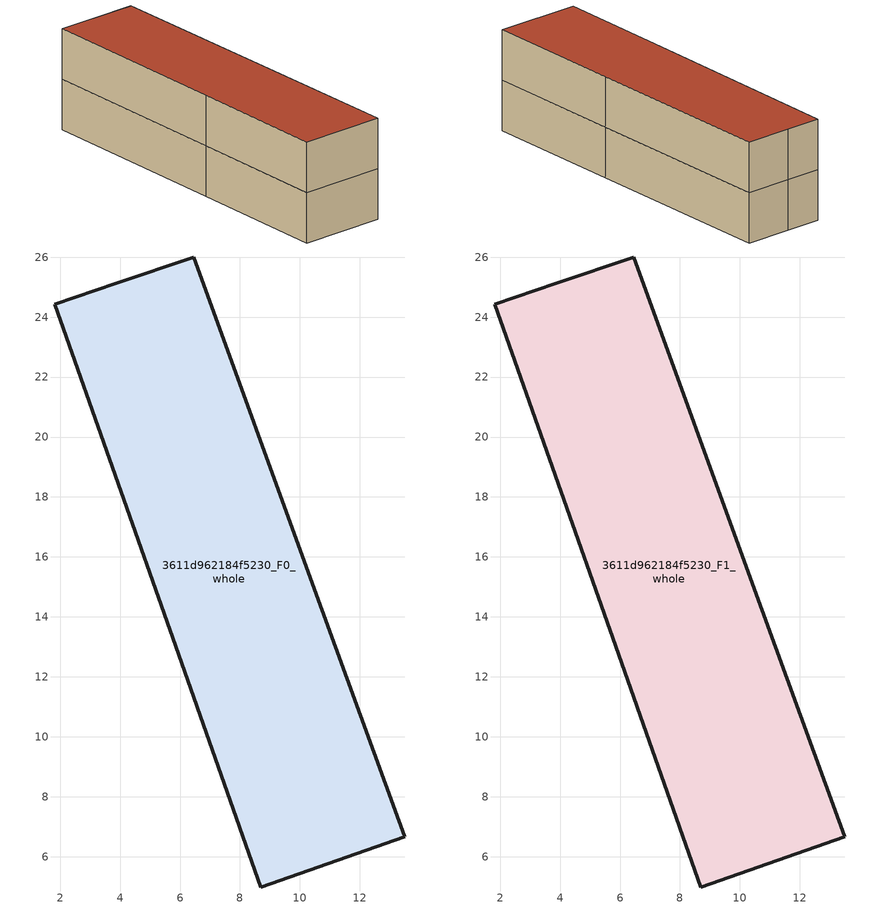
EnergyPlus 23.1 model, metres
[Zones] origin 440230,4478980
3611d962184f5230_F0_whole
 floor ground (EU_floor_Construction): 6.46,26.01 10.55,14.75 13.49,6.66 8.69,4.99 5.85,13.02 1.82,24.43 3.87,25.13 z0
 wall outside (EU_wall_Construction): 6.46,26.01 3.87,25.13 1.82,24.43 5.85,13.02 8.69,4.99 13.49,6.66 10.55,14.75 6.46,26.01 z0:3
3611d962184f5230_F1_whole
 floor to 3611d962184f5230_F0_whole (EU_floor_Construction): 6.46,26.01 10.55,14.75 13.49,6.66 8.69,4.99 5.85,13.02 1.82,24.43 3.87,25.13 z3
 wall outside (EU_wall_Construction): 6.46,26.01 3.87,25.13 1.82,24.43 5.85,13.02 8.69,4.99 13.49,6.66 10.55,14.75 6.46,26.01 z3:6
 roof outside (EU_roof_Construction): 13.49,6.66 10.55,14.75 6.46,26.01 3.87,25.13 1.82,24.43 5.85,13.02 8.69,4.99 z6
[Building]
EU S2 Campaign: North Axis=0; Terrain=City; Solar Distribution=FullExterior
[Site:Location]
Madrid: Latitude=40.5; Longitude=-3.5; Time Zone=1; Elevation=609
[SizingPeriod:WeatherFileDays]
AnnualSizingPeriod: Begin Month=1; Begin Day of Month=1; End Month=12; End Day of Month=31; Day of Week for Start Day=Monday; Use Weather File Daylight Saving Period=No; Use Weather File Rain and Snow Indicators=No
[MATERIAL]
EU_InternalMass_Material: Roughness=MediumRough; Thickness=0.1; Conductivity=1; Density=1800; Specific Heat=900; Thermal Absorptance=0.9; Solar Absorptance=0.7; Visible Absorptance=0.7
[MATERIAL:NOMASS] Roughness=MediumRough; Thermal Absorptance=0.9; Solar Absorptance=0.7; Visible Absorptance=0.7
Name | Thermal Resistance
EU_wall_NoMass | 0.609216
EU_roof_NoMass | 0.513268
EU_floor_NoMass | 0.568163
[CONSTRUCTION]
EU_wall_Construction: EU_wall_NoMass
EU_roof_Construction: EU_roof_NoMass
EU_floor_Construction: EU_floor_NoMass
EU_InternalMass_Construction: EU_InternalMass_Material
[ZONE] Type=1; Multiplier=1; Ceiling Height=autocalculate; Volume=308.31; Floor Area=autocalculate; Part of Total Floor Area=Yes
3611d962184f5230_F0_whole; 3611d962184f5230_F1_whole
[INTERNALMASS] Construction=EU_InternalMass_Construction; Surface Area=102.77
Name | Zone or ZoneList
3611d962184f5230_F0_whole_EU_InternalMass | 3611d962184f5230_F0_whole
3611d962184f5230_F1_whole_EU_InternalMass | 3611d962184f5230_F1_whole
[OTHEREQUIPMENT] Fuel Type=Electricity; Design Level Calculation Method=Watts/Area; Power per Zone Floor Area=1; Fraction Latent=0; Fraction Radiant=0; Fraction Lost=0; Carbon Dioxide Generation Rate=0; EndUse Subcategory=EU_Step8_InternalGains
Name | Zone or ZoneList or Space or SpaceList | Schedule
EU_Step8_InternalGain_3611d962184f5230_F0_whole_f000 | 3611d962184f5230_F0_whole | EU_Step8_GainSchedule_3611d962184f5230_F0_whole_f000
EU_Step8_InternalGain_3611d962184f5230_F1_whole_f000 | 3611d962184f5230_F1_whole | EU_Step8_GainSchedule_3611d962184f5230_F1_whole_f000
[ZONEVENTILATION:DESIGNFLOWRATE] Schedule=EU_AlwaysOn; Design Flow Rate Calculation Method=AirChanges/Hour; Air Changes per Hour=0.752966; Ventilation Type=Natural; Fan Pressure Rise=0; Fan Total Efficiency=1; Constant Term Coefficient=1; Temperature Term Coefficient=0; Velocity Term Coefficient=0; Velocity Squared Term Coefficient=0; Minimum Indoor Temperature=-100; Maximum Indoor Temperature=100; Delta Temperature=-100; Minimum Outdoor Temperature=-100; Maximum Outdoor Temperature=100; Maximum Wind Speed=40
Name | Zone or ZoneList or Space or SpaceList
EU_ConstantAir_3611d962184f5230_F0_whole | 3611d962184f5230_F0_whole
EU_ConstantAir_3611d962184f5230_F1_whole | 3611d962184f5230_F1_whole
[HVACTEMPLATE:THERMOSTAT] Constant Heating Setpoint=20; Constant Cooling Setpoint=50
EU_HeatOnly_3611d962184f5230_F0_whole; EU_HeatOnly_3611d962184f5230_F1_whole
[HVACTEMPLATE:ZONE:IDEALLOADSAIRSYSTEM] System Availability Schedule=EU_AlwaysOn; Maximum Heating Supply Air Temperature=50; Minimum Cooling Supply Air Temperature=13; Maximum Heating Supply Air Humidity Ratio=0.0156; Minimum Cooling Supply Air Humidity Ratio=0.0077; Heating Limit=NoLimit; Cooling Limit=NoLimit; Heating Availability Schedule=EU_AlwaysOn; Cooling Availability Schedule=EU_CoolingOff; Dehumidification Control Type=ConstantSensibleHeatRatio; Cooling Sensible Heat Ratio=0.7; Dehumidification Setpoint=60; Humidification Control Type=None; Humidification Setpoint=30; Outdoor Air Method=None; Outdoor Air Flow Rate per Person=0.00944; Outdoor Air Flow Rate per Zone Floor Area=0; Outdoor Air Flow Rate per Zone=0; Demand Controlled Ventilation Type=None; Outdoor Air Economizer Type=NoEconomizer; Heat Recovery Type=None; Sensible Heat Recovery Effectiveness=0.7; Latent Heat Recovery Effectiveness=0.65
Name | Template Thermostat
3611d962184f5230_F0_whole | EU_HeatOnly_3611d962184f5230_F0_whole
3611d962184f5230_F1_whole | EU_HeatOnly_3611d962184f5230_F1_whole
[SIZING:ZONE] Zone Cooling Design Supply Air Temperature Input Method=SupplyAirTemperature; Zone Cooling Design Supply Air Temperature=13; Zone Heating Design Supply Air Temperature Input Method=SupplyAirTemperature; Zone Heating Design Supply Air Temperature=50; Zone Cooling Design Supply Air Humidity Ratio=0.008; Zone Heating Design Supply Air Humidity Ratio=0.008; Cooling Design Air Flow Method=DesignDay; Cooling Design Air Flow Rate=0; Cooling Minimum Air Flow per Zone Floor Area=0.000762; Cooling Minimum Air Flow=0; Cooling Minimum Air Flow Fraction=0.2; Heating Design Air Flow Method=DesignDay; Heating Design Air Flow Rate=0; Heating Maximum Air Flow per Zone Floor Area=0.002032; Heating Maximum Air Flow=0.141576; Heating Maximum Air Flow Fraction=0.3; Account for Dedicated Outdoor Air System=No; Dedicated Outdoor Air System Control Strategy=NeutralSupplyAir; Dedicated Outdoor Air Low Setpoint Temperature for Design=autosize; Dedicated Outdoor Air High Setpoint Temperature for Design=autosize; Zone Load Sizing Method=Sensible Load Only No Latent Load; Zone Latent Cooling Design Supply Air Humidity Ratio Input Method=HumidityRatioDifference; Zone Cooling Design Supply Air Humidity Ratio Difference=0.005; Zone Latent Heating Design Supply Air Humidity Ratio Input Method=HumidityRatioDifference; Zone Humidification Design Supply Air Humidity Ratio Difference=0.005
3611d962184f5230_F0_whole; 3611d962184f5230_F1_whole
[SCHEDULE:CONSTANT]
Name | Hourly Value
EU_AlwaysOn | 1
EU_CoolingOff | 0
[SCHEDULE:FILE] Column Number=1; Rows to Skip at Top=0; Number of Hours of Data=8760; Column Separator=Comma; Interpolate to Timestep=No; Minutes per Item=60; Adjust Schedule for Daylight Savings=Yes
Name | File
EU_Step8_GainSchedule_3611d962184f5230_F0_whole_f000 | C:\Users\o_iseri\Desktop\OpenUBEM\openubem\outputs\eu_evidence\EU-11\ES-MAD-BERRUGUETE\idfs\3611d962184f5230\3611d962184f5230_F0_whole_f000_gain.csv
EU_Step8_GainSchedule_3611d962184f5230_F1_whole_f000 | C:\Users\o_iseri\Desktop\OpenUBEM\openubem\outputs\eu_evidence\EU-11\ES-MAD-BERRUGUETE\idfs\3611d962184f5230\3611d962184f5230_F1_whole_f000_gain.csv
